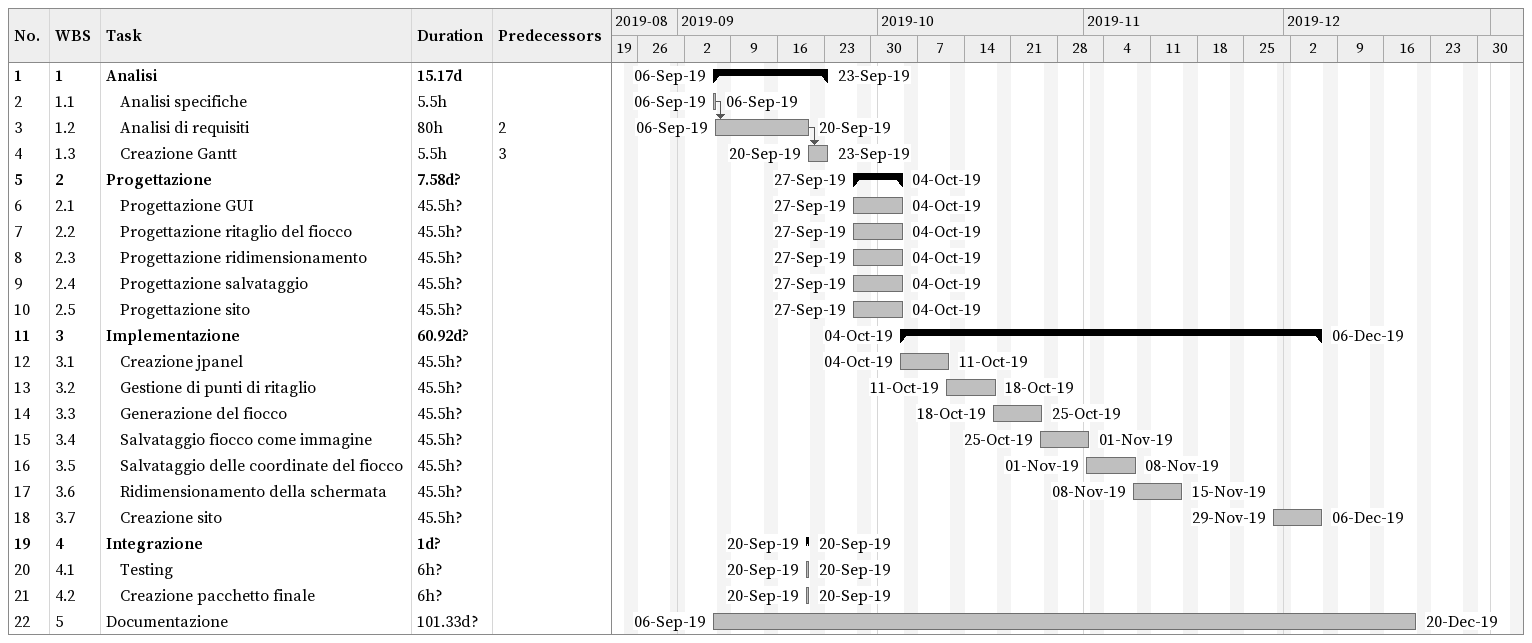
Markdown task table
| ID | WBS | Task | Duration | Start | Finish | Predecessors |
|---|---|---|---|---|---|---|
| 1 | 1 | **Analisi** | 15.17d | 2019-09-06 | 2019-09-23 |  |
| 2 | 1.1 | Analisi specifiche | 5.5h | 2019-09-06 | 2019-09-06 |  |
| 3 | 1.2 | Analisi di requisiti | 80h | 2019-09-06 | 2019-09-20 | 2 |
| 4 | 1.3 | Creazione Gantt | 5.5h | 2019-09-20 | 2019-09-23 | 3 |
| 5 | 2 | **Progettazione** | 7.58d? | 2019-09-27 | 2019-10-04 |  |
| 6 | 2.1 | Progettazione GUI | 45.5h? | 2019-09-27 | 2019-10-04 |  |
| 7 | 2.2 | Progettazione ritaglio del fiocco | 45.5h? | 2019-09-27 | 2019-10-04 |  |
| 8 | 2.3 | Progettazione ridimensionamento | 45.5h? | 2019-09-27 | 2019-10-04 |  |
| 9 | 2.4 | Progettazione salvataggio | 45.5h? | 2019-09-27 | 2019-10-04 |  |
| 10 | 2.5 | Progettazione sito | 45.5h? | 2019-09-27 | 2019-10-04 |  |
| 11 | 3 | **Implementazione** | 60.92d? | 2019-10-04 | 2019-12-06 |  |
| 12 | 3.1 | Creazione jpanel | 45.5h? | 2019-10-04 | 2019-10-11 |  |
| 13 | 3.2 | Gestione di punti di ritaglio | 45.5h? | 2019-10-11 | 2019-10-18 |  |
| 14 | 3.3 | Generazione del fiocco | 45.5h? | 2019-10-18 | 2019-10-25 |  |
| 15 | 3.4 | Salvataggio fiocco come immagine | 45.5h? | 2019-10-25 | 2019-11-01 |  |
| 16 | 3.5 | Salvataggio delle coordinate del fiocco | 45.5h? | 2019-11-01 | 2019-11-08 |  |
| 17 | 3.6 | Ridimensionamento della schermata | 45.5h? | 2019-11-08 | 2019-11-15 |  |
| 18 | 3.7 | Creazione sito | 45.5h? | 2019-11-29 | 2019-12-06 |  |
| 19 | 4 | **Integrazione** | 1d? | 2019-09-20 | 2019-09-20 |  |
| 20 | 4.1 | Testing | 6h? | 2019-09-20 | 2019-09-20 |  |
| 21 | 4.2 | Creazione pacchetto finale | 6h? | 2019-09-20 | 2019-09-20 |  |
| 22 | 5 | Documentazione | 101.33d? | 2019-09-06 | 2019-12-20 |  |
